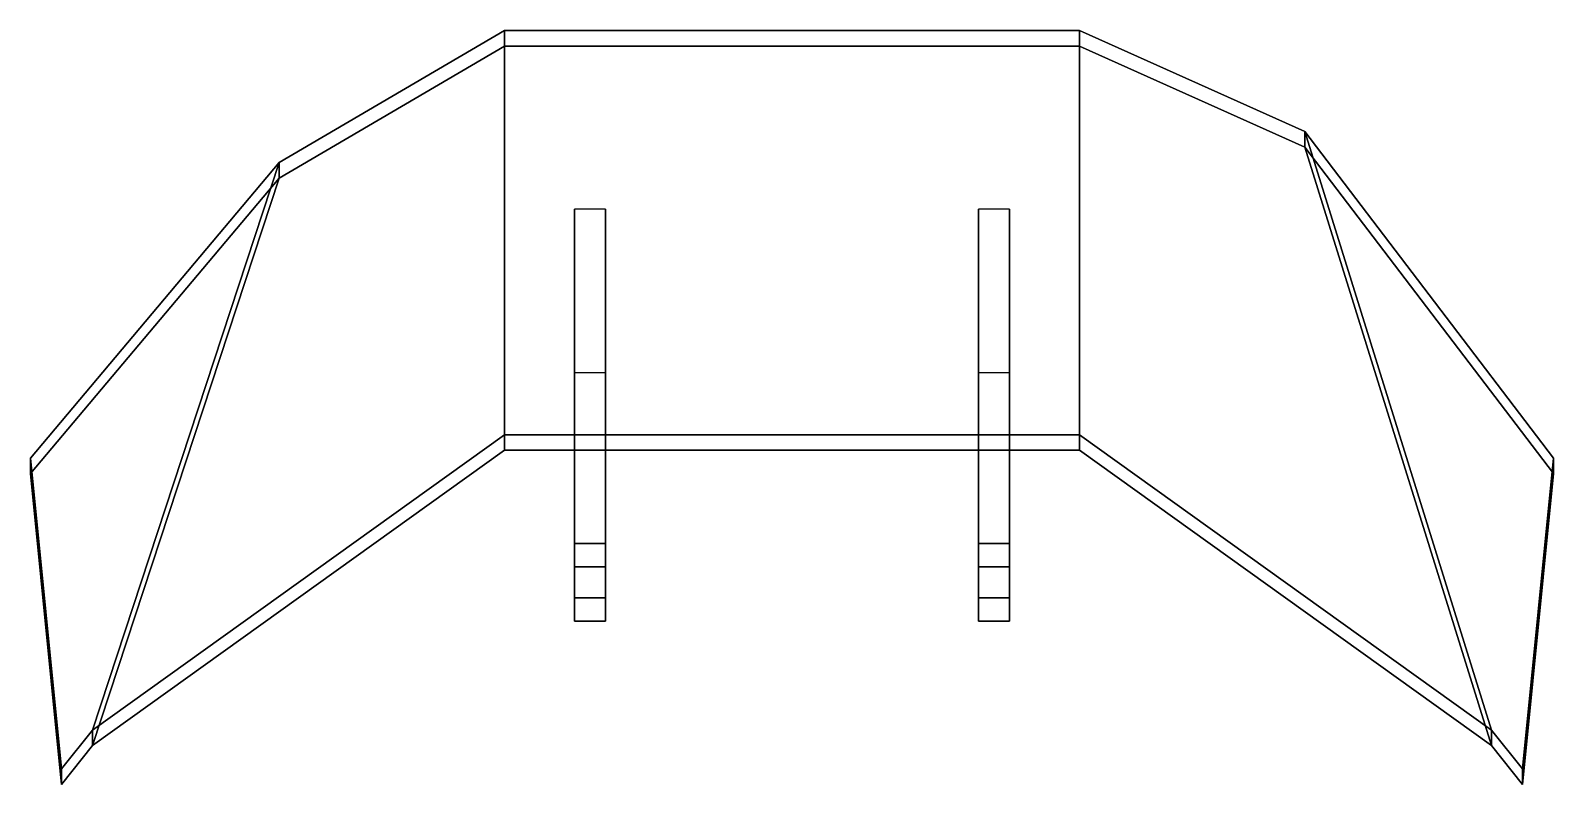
# Model space of a CAD drawing. Extents: x -0.98 to 0.98, y -0.76 to 0.21.
import ezdxf

# ---------------------------------------------------------------- set-up
doc = ezdxf.new("R2010")
doc.units = 0
doc.layers.add('TURRET', color=2, linetype='CONTINUOUS')

msp = doc.modelspace()

# ---------------------------------------------------------------- linework, layer by layer
at = {"layer": 'TURRET'}
for points in [[(-0.37, -0.31, 2.21), (-0.37, 0.21, 1.33), (-0.66, 0.04, 1.24), (-0.9, -0.69, 2.13)], [(-0.37, 0.21, 1.33), (-0.37, 0.19, 1.33), (-0.66, 0.02, 1.24), (-0.66, 0.04, 1.24)], [(0.37, -0.31, 2.21), (0.37, 0.21, 1.33), (-0.37, 0.21, 1.33), (-0.37, -0.31, 2.21)], [(0.37, 0.21, 1.33), (0.37, 0.19, 1.33), (-0.37, 0.19, 1.33), (-0.37, 0.21, 1.33)], [(0.9, -0.69, 2.13), (0.66, 0.08, 1.24), (0.37, 0.21, 1.33), (0.37, -0.31, 2.21)], [(0.66, 0.08, 1.24), (0.66, 0.06, 1.24), (0.37, 0.19, 1.33), (0.37, 0.21, 1.33)], [(-0.9, -0.71, 2.13), (-0.66, 0.02, 1.24), (-0.37, 0.19, 1.33), (-0.37, -0.33, 2.21)], [(-0.37, -0.33, 2.21), (-0.37, 0.19, 1.33), (0.37, 0.19, 1.33), (0.37, -0.33, 2.21)], [(0.37, -0.33, 2.21), (0.37, 0.19, 1.33), (0.66, 0.06, 1.24), (0.9, -0.71, 2.13)], [(0.94, -0.74, 2.1), (0.98, -0.34, 1.33), (0.66, 0.08, 1.24), (0.9, -0.69, 2.13)], [(0.98, -0.34, 1.33), (0.98, -0.36, 1.33), (0.66, 0.06, 1.24), (0.66, 0.08, 1.24)], [(0.9, -0.71, 2.13), (0.66, 0.06, 1.24), (0.98, -0.36, 1.33), (0.94, -0.76, 2.1)], [(-0.9, -0.69, 2.13), (-0.66, 0.04, 1.24), (-0.98, -0.34, 1.33), (-0.94, -0.74, 2.1)], [(-0.66, 0.04, 1.24), (-0.66, 0.02, 1.24), (-0.98, -0.36, 1.33), (-0.98, -0.34, 1.33)], [(-0.94, -0.76, 2.1), (-0.98, -0.36, 1.33), (-0.66, 0.02, 1.24), (-0.9, -0.71, 2.13)], [(-0.24, -0.45, 1.83), (-0.24, -0.02, 1.24), (-0.28, -0.02, 1.24), (-0.28, -0.45, 1.83)], [(-0.28, -0.02, 1.24), (-0.28, -0.23, 1.24), (-0.28, -0.55, 1.83), (-0.28, -0.45, 1.83)], [(-0.24, -0.55, 1.83), (-0.24, -0.23, 1.24), (-0.24, -0.02, 1.24), (-0.24, -0.45, 1.83)], [(0.24, -0.02, 1.24), (0.24, -0.23, 1.24), (0.24, -0.55, 1.83), (0.24, -0.45, 1.83)], [(0.28, -0.45, 1.83), (0.28, -0.02, 1.24), (0.24, -0.02, 1.24), (0.24, -0.45, 1.83)], [(0.28, -0.55, 1.83), (0.28, -0.23, 1.24), (0.28, -0.02, 1.24), (0.28, -0.45, 1.83)], [(-0.28, -0.55, 1.83), (-0.28, -0.23, 1.24), (-0.24, -0.23, 1.24), (-0.24, -0.55, 1.83)], [(0.24, -0.55, 1.83), (0.24, -0.23, 1.24), (0.28, -0.23, 1.24), (0.28, -0.55, 1.83)], [(-0.9, -0.69, 2.13), (-0.9, -0.71, 2.13), (-0.37, -0.33, 2.21), (-0.37, -0.31, 2.21)], [(-0.37, -0.31, 2.21), (-0.37, -0.33, 2.21), (0.37, -0.33, 2.21), (0.37, -0.31, 2.21)], [(0.37, -0.31, 2.21), (0.37, -0.33, 2.21), (0.9, -0.71, 2.13), (0.9, -0.69, 2.13)], [(-0.98, -0.34, 1.33), (-0.98, -0.36, 1.33), (-0.94, -0.76, 2.1), (-0.94, -0.74, 2.1)], [(0.94, -0.76, 2.1), (0.98, -0.36, 1.33), (0.98, -0.34, 1.33), (0.94, -0.74, 2.1)], [(-0.24, -0.48, 1.87), (-0.24, -0.45, 1.83), (-0.28, -0.45, 1.83), (-0.28, -0.48, 1.87)], [(-0.28, -0.45, 1.83), (-0.28, -0.55, 1.83), (-0.28, -0.52, 1.87), (-0.28, -0.48, 1.87)], [(-0.24, -0.52, 1.87), (-0.24, -0.55, 1.83), (-0.24, -0.45, 1.83), (-0.24, -0.48, 1.87)], [(0.28, -0.48, 1.87), (0.28, -0.45, 1.83), (0.24, -0.45, 1.83), (0.24, -0.48, 1.87)], [(0.24, -0.45, 1.83), (0.24, -0.55, 1.83), (0.24, -0.52, 1.87), (0.24, -0.48, 1.87)], [(0.28, -0.52, 1.87), (0.28, -0.55, 1.83), (0.28, -0.45, 1.83), (0.28, -0.48, 1.87)], [(-0.28, -0.48, 1.87), (-0.28, -0.52, 1.87), (-0.24, -0.52, 1.87), (-0.24, -0.48, 1.87)], [(0.24, -0.48, 1.87), (0.24, -0.52, 1.87), (0.28, -0.52, 1.87), (0.28, -0.48, 1.87)], [(-0.28, -0.52, 1.87), (-0.28, -0.55, 1.83), (-0.24, -0.55, 1.83), (-0.24, -0.52, 1.87)], [(0.24, -0.52, 1.87), (0.24, -0.55, 1.83), (0.28, -0.55, 1.83), (0.28, -0.52, 1.87)], [(-0.94, -0.74, 2.1), (-0.94, -0.76, 2.1), (-0.9, -0.71, 2.13), (-0.9, -0.69, 2.13)], [(0.9, -0.69, 2.13), (0.9, -0.71, 2.13), (0.94, -0.76, 2.1), (0.94, -0.74, 2.1)]]:
    msp.add_3dface(points, dxfattribs=at)

doc.saveas('drawing.dxf')
